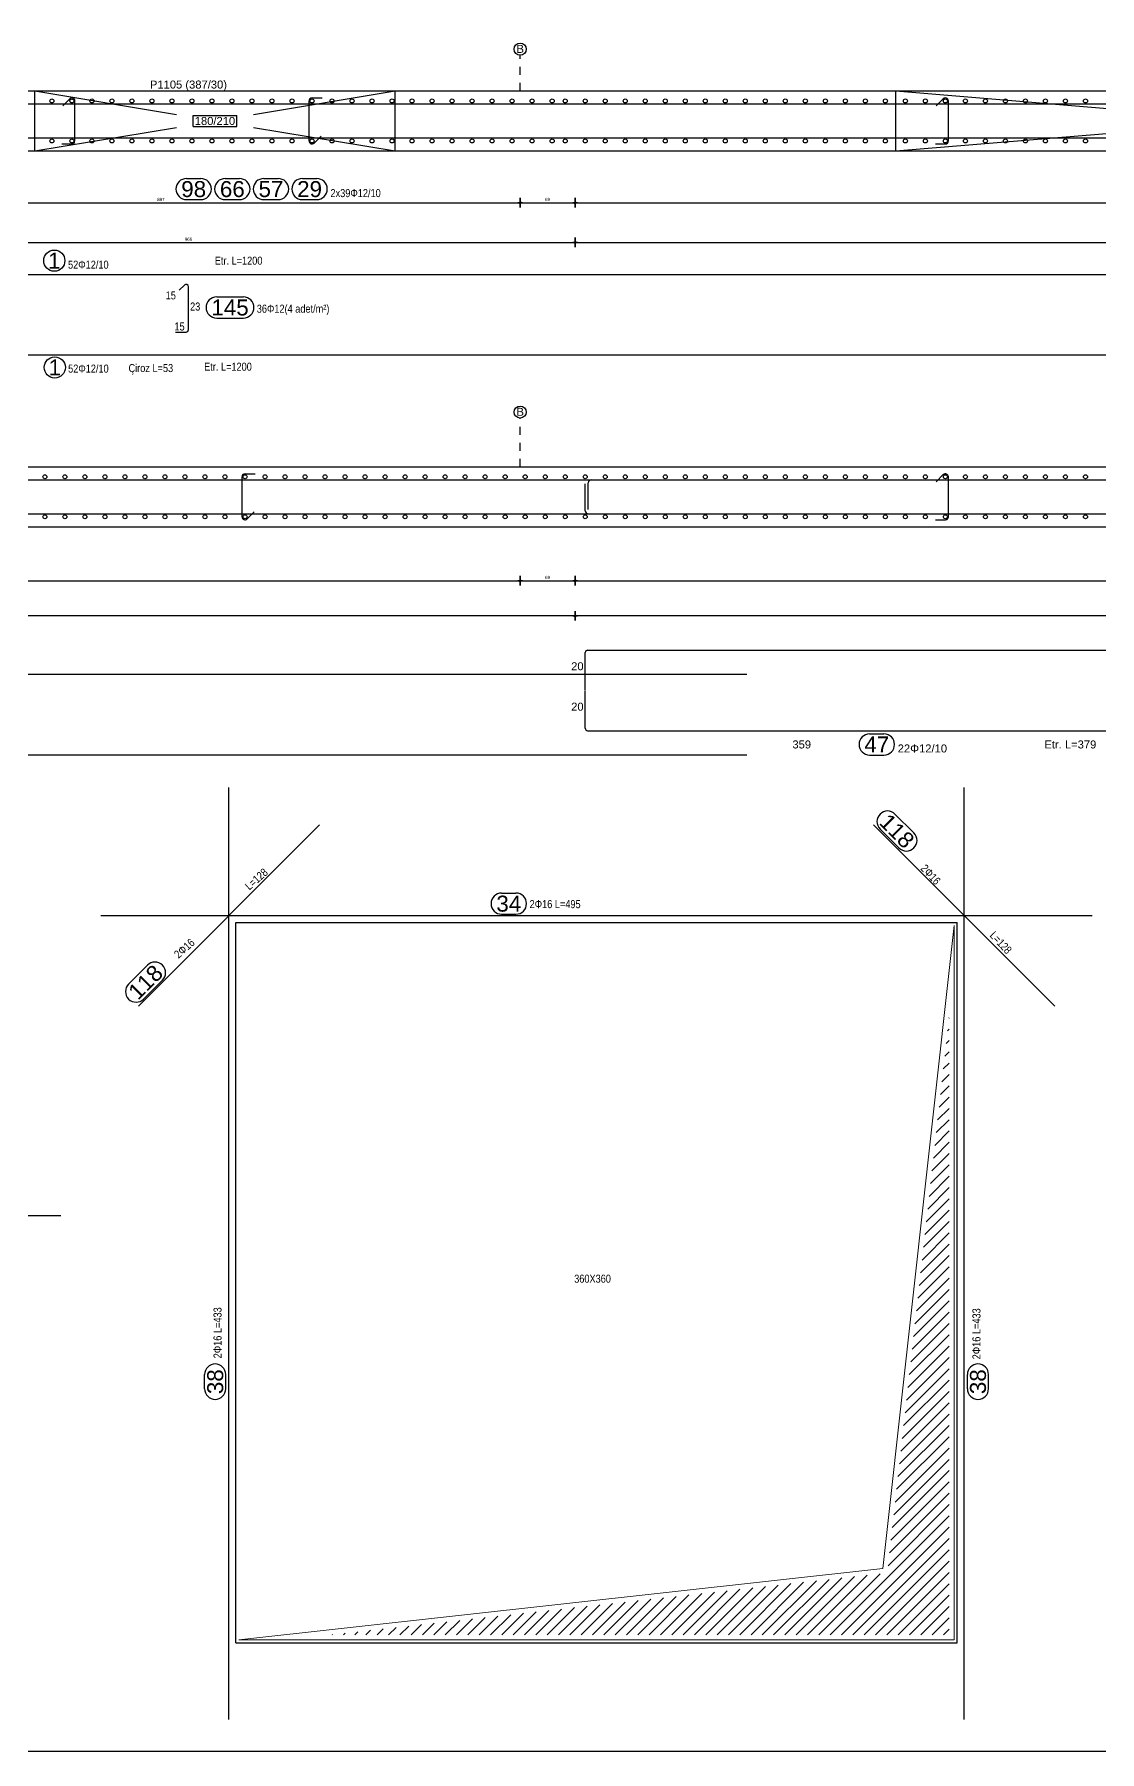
# Model space of a CAD drawing. Header units: metres. Extents: x 419734 to 420376, y 4564732 to 4565123.
# Drawn here: x 419821.31 to 419834.62, y 4564863.97 to 4564885.42 of the extents above; entities that cross this region are included whole.
import ezdxf

# ---------------------------------------------------------------- set-up
doc = ezdxf.new("R2010")
doc.units = ezdxf.units.M
doc.linetypes.add('TRATTO-PUNTO', pattern=[1, 0.5, -0.25, 0, -0.25])
doc.layers.get('Defpoints').update_dxf_attribs({"color": 5})
for name, color, linetype in [('07-SIMBOLI', 1, 'Continuous'), ('Standart', 7, 'Continuous'), ('SW_ASSI', 7, 'TRATTO-PUNTO'), ('SW_DIM', 33, 'Continuous'), ('SW_MAGRONE', 2, 'Continuous'), ('SW_SEZIONI-ARMATURA', 3, 'Continuous'), ('SW_SEZIONI_CARPENTERIA', 4, 'Continuous'), ('SW_TXT_TESTI', 1, 'Continuous')]:
    doc.layers.add(name, color=color, linetype=linetype)
doc.styles.add('arial_1_18', font='arial.ttf', dxfattribs={"height": 0.2})
doc.styles.add('SWS', font='ARIALN.TTF')
doc.dimstyles.new('DIM-SW-20_cm', dxfattribs={"dimtxt": 0.04, "dimasz": 0.03, "dimexe": 0.125, "dimexo": 0.125, "dimgap": 0.02, "dimtad": 1, "dimdec": 0, "dimlfac": 100, "dimzin": 1, "dimdsep": 46, "dimtxsty": 'SWS', "dimblk1": 'D', "dimblk2": 'D', "dimsah": 1, "dimcen": 0.003, "dimdle": 0.0625, "dimse1": 1, "dimse2": 1, "dimclrd": 256, "dimclre": 256, "dimclrt": 256, "dimazin": 0, "dimtfac": 0.75, "dimtdec": 0, "dimtmove": 1, "dimatfit": 3, "dimldrblk": 'D', "dimfxl": 0.125, "dimtvp": 1.5, "dimtolj": 1, "dimtzin": 0, "dimarcsym": 0})

# ---------------------------------------------------------------- blocks, each defined once
blk = doc.blocks.new('D')
for p, q in [((-1, 0), (1, 0)), ((0, 2), (0, -2))]:
    blk.add_line(p, q)
at = {"const_width": 0.141}
blk.add_lwpolyline([(0.48, 0.48), (-0.48, -0.48)], dxfattribs=at)
blk = doc.blocks.new('*D1400')
at = {"layer": 'Defpoints', "color": 0, "ltscale": 0.5, "transparency": 16777216}
for p in [(419828.066, 4564878.161), (419828.066, 4564878.159), (419846.609, 4564878.161)]:
    blk.add_point(p, dxfattribs=at)
at = {"layer": 'SW_DIM', "lineweight": -2, "ltscale": 0.5, "transparency": 16777216}
blk.add_line((419846.579, 4564878.159), (419828.096, 4564878.159), dxfattribs=at)
at = {"layer": 'SW_DIM', "lineweight": -2, "ltscale": 0.5, "transparency": 16777216, "xscale": 0.03, "yscale": 0.03, "zscale": 0.03, "rotation": 180}
blk.add_blockref('D', (419828.066, 4564878.159), dxfattribs=at)
at = {"layer": 'SW_DIM', "lineweight": -2, "ltscale": 0.5, "transparency": 16777216, "xscale": 0.03, "yscale": 0.03, "zscale": 0.03}
blk.add_blockref('D', (419846.609, 4564878.159), dxfattribs=at)
at = {"layer": 'SW_DIM', "ltscale": 0.5, "transparency": 16777216, "insert": (419837.337, 4564878.199), "char_height": 0.04, "attachment_point": 5, "style": 'SWS'}
blk.add_mtext('\\A1;1854', dxfattribs=at)
blk = doc.blocks.new('*D1401')
at = {"layer": 'Defpoints', "color": 0, "ltscale": 0.5, "transparency": 16777216}
for p in [(419807.489, 4564878.161), (419807.489, 4564878.159), (419828.066, 4564878.161)]:
    blk.add_point(p, dxfattribs=at)
at = {"layer": 'SW_DIM', "lineweight": -2, "ltscale": 0.5, "transparency": 16777216}
blk.add_line((419828.036, 4564878.159), (419807.519, 4564878.159), dxfattribs=at)
at = {"layer": 'SW_DIM', "lineweight": -2, "ltscale": 0.5, "transparency": 16777216, "xscale": 0.03, "yscale": 0.03, "zscale": 0.03, "rotation": 180}
blk.add_blockref('D', (419807.489, 4564878.159), dxfattribs=at)
at = {"layer": 'SW_DIM', "lineweight": -2, "ltscale": 0.5, "transparency": 16777216, "xscale": 0.03, "yscale": 0.03, "zscale": 0.03}
blk.add_blockref('D', (419828.066, 4564878.159), dxfattribs=at)
at = {"layer": 'SW_DIM', "ltscale": 0.5, "transparency": 16777216, "insert": (419817.777, 4564878.199), "char_height": 0.04, "attachment_point": 5, "style": 'SWS'}
blk.add_mtext('\\A1;2058', dxfattribs=at)
blk = doc.blocks.new('*D1415')
at = {"layer": 'Defpoints', "color": 0, "ltscale": 0.5, "transparency": 16777216}
for p in [(419807.489, 4564879.271), (419827.377, 4564878.597), (419827.377, 4564878.311)]:
    blk.add_point(p, dxfattribs=at)
at = {"layer": 'SW_DIM', "lineweight": -2, "ltscale": 0.5, "transparency": 16777216}
blk.add_line((419807.519, 4564878.597), (419827.347, 4564878.597), dxfattribs=at)
at = {"layer": 'SW_DIM', "lineweight": -2, "ltscale": 0.5, "transparency": 16777216, "xscale": 0.03, "yscale": 0.03, "zscale": 0.03, "rotation": 180}
blk.add_blockref('D', (419807.489, 4564878.597), dxfattribs=at)
at = {"layer": 'SW_DIM', "lineweight": -2, "ltscale": 0.5, "transparency": 16777216, "xscale": 0.03, "yscale": 0.03, "zscale": 0.03}
blk.add_blockref('D', (419827.377, 4564878.597), dxfattribs=at)
at = {"layer": 'SW_DIM', "ltscale": 0.5, "transparency": 16777216, "insert": (419817.433, 4564878.638), "char_height": 0.04, "attachment_point": 5, "style": 'SWS'}
blk.add_mtext('\\A1;1989', dxfattribs=at)
blk = doc.blocks.new('*D1402')
at = {"layer": 'Defpoints', "color": 0, "ltscale": 0.5, "transparency": 16777216}
for p in [(419828.066, 4564878.597), (419827.377, 4564878.311), (419828.066, 4564878.311)]:
    blk.add_point(p, dxfattribs=at)
at = {"layer": 'SW_DIM', "lineweight": -2, "ltscale": 0.5, "transparency": 16777216}
blk.add_line((419827.407, 4564878.597), (419828.036, 4564878.597), dxfattribs=at)
at = {"layer": 'SW_DIM', "lineweight": -2, "ltscale": 0.5, "transparency": 16777216, "xscale": 0.03, "yscale": 0.03, "zscale": 0.03, "rotation": 180}
blk.add_blockref('D', (419827.377, 4564878.597), dxfattribs=at)
at = {"layer": 'SW_DIM', "lineweight": -2, "ltscale": 0.5, "transparency": 16777216, "xscale": 0.03, "yscale": 0.03, "zscale": 0.03}
blk.add_blockref('D', (419828.066, 4564878.597), dxfattribs=at)
at = {"layer": 'SW_DIM', "ltscale": 0.5, "transparency": 16777216, "insert": (419827.721, 4564878.638), "char_height": 0.04, "attachment_point": 5, "style": 'SWS'}
blk.add_mtext('\\A1;69', dxfattribs=at)
blk = doc.blocks.new('*D1403')
at = {"layer": 'Defpoints', "color": 0, "ltscale": 0.5, "transparency": 16777216}
for p in [(419845.921, 4564878.597), (419845.921, 4564878.324), (419828.066, 4564878.311)]:
    blk.add_point(p, dxfattribs=at)
at = {"layer": 'SW_DIM', "lineweight": -2, "ltscale": 0.5, "transparency": 16777216}
blk.add_line((419828.096, 4564878.597), (419845.891, 4564878.597), dxfattribs=at)
at = {"layer": 'SW_DIM', "lineweight": -2, "ltscale": 0.5, "transparency": 16777216, "xscale": 0.03, "yscale": 0.03, "zscale": 0.03, "rotation": 180}
blk.add_blockref('D', (419828.066, 4564878.597), dxfattribs=at)
at = {"layer": 'SW_DIM', "lineweight": -2, "ltscale": 0.5, "transparency": 16777216, "xscale": 0.03, "yscale": 0.03, "zscale": 0.03}
blk.add_blockref('D', (419845.921, 4564878.597), dxfattribs=at)
at = {"layer": 'SW_DIM', "ltscale": 0.5, "transparency": 16777216, "insert": (419836.993, 4564878.638), "char_height": 0.04, "attachment_point": 5, "style": 'SWS'}
blk.add_mtext('\\A1;1786', dxfattribs=at)
blk = doc.blocks.new('*D1406')
at = {"layer": 'Defpoints', "color": 0, "ltscale": 0.5, "transparency": 16777216}
for p in [(419827.377, 4564883.321), (419818.403, 4564883.007), (419827.377, 4564883.007)]:
    blk.add_point(p, dxfattribs=at)
at = {"layer": 'SW_DIM', "lineweight": -2, "ltscale": 0.5, "transparency": 16777216}
blk.add_line((419818.433, 4564883.321), (419827.347, 4564883.321), dxfattribs=at)
at = {"layer": 'SW_DIM', "lineweight": -2, "ltscale": 0.5, "transparency": 16777216, "xscale": 0.03, "yscale": 0.03, "zscale": 0.03, "rotation": 180}
blk.add_blockref('D', (419818.403, 4564883.321), dxfattribs=at)
at = {"layer": 'SW_DIM', "lineweight": -2, "ltscale": 0.5, "transparency": 16777216, "xscale": 0.03, "yscale": 0.03, "zscale": 0.03}
blk.add_blockref('D', (419827.377, 4564883.321), dxfattribs=at)
at = {"layer": 'SW_DIM', "ltscale": 0.5, "transparency": 16777216, "insert": (419822.89, 4564883.361), "char_height": 0.04, "attachment_point": 5, "style": 'SWS'}
blk.add_mtext('\\A1;897', dxfattribs=at)
blk = doc.blocks.new('*D1407')
at = {"layer": 'Defpoints', "color": 0, "ltscale": 0.5, "transparency": 16777216}
for p in [(419828.066, 4564883.321), (419827.377, 4564883.007), (419828.066, 4564883.007)]:
    blk.add_point(p, dxfattribs=at)
at = {"layer": 'SW_DIM', "lineweight": -2, "ltscale": 0.5, "transparency": 16777216}
blk.add_line((419827.407, 4564883.321), (419828.036, 4564883.321), dxfattribs=at)
at = {"layer": 'SW_DIM', "lineweight": -2, "ltscale": 0.5, "transparency": 16777216, "xscale": 0.03, "yscale": 0.03, "zscale": 0.03, "rotation": 180}
blk.add_blockref('D', (419827.377, 4564883.321), dxfattribs=at)
at = {"layer": 'SW_DIM', "lineweight": -2, "ltscale": 0.5, "transparency": 16777216, "xscale": 0.03, "yscale": 0.03, "zscale": 0.03}
blk.add_blockref('D', (419828.066, 4564883.321), dxfattribs=at)
at = {"layer": 'SW_DIM', "ltscale": 0.5, "transparency": 16777216, "insert": (419827.721, 4564883.361), "char_height": 0.04, "attachment_point": 5, "style": 'SWS'}
blk.add_mtext('\\A1;69', dxfattribs=at)
blk = doc.blocks.new('*D1408')
at = {"layer": 'Defpoints', "color": 0, "ltscale": 0.5, "transparency": 16777216}
for p in [(419845.921, 4564883.321), (419828.066, 4564883.007), (419845.921, 4564883.007)]:
    blk.add_point(p, dxfattribs=at)
at = {"layer": 'SW_DIM', "lineweight": -2, "ltscale": 0.5, "transparency": 16777216}
blk.add_line((419828.096, 4564883.321), (419845.891, 4564883.321), dxfattribs=at)
at = {"layer": 'SW_DIM', "lineweight": -2, "ltscale": 0.5, "transparency": 16777216, "xscale": 0.03, "yscale": 0.03, "zscale": 0.03, "rotation": 180}
blk.add_blockref('D', (419828.066, 4564883.321), dxfattribs=at)
at = {"layer": 'SW_DIM', "lineweight": -2, "ltscale": 0.5, "transparency": 16777216, "xscale": 0.03, "yscale": 0.03, "zscale": 0.03}
blk.add_blockref('D', (419845.921, 4564883.321), dxfattribs=at)
at = {"layer": 'SW_DIM', "ltscale": 0.5, "transparency": 16777216, "insert": (419836.993, 4564883.361), "char_height": 0.04, "attachment_point": 5, "style": 'SWS'}
blk.add_mtext('\\A1;1786', dxfattribs=at)
blk = doc.blocks.new('*D1410')
at = {"layer": 'Defpoints', "color": 0, "ltscale": 0.5, "transparency": 16777216}
for p in [(419828.066, 4564883.171), (419818.403, 4564882.857), (419828.066, 4564882.824)]:
    blk.add_point(p, dxfattribs=at)
at = {"layer": 'SW_DIM', "lineweight": -2, "ltscale": 0.5, "transparency": 16777216}
blk.add_line((419818.433, 4564882.824), (419828.036, 4564882.824), dxfattribs=at)
at = {"layer": 'SW_DIM', "lineweight": -2, "ltscale": 0.5, "transparency": 16777216, "xscale": 0.03, "yscale": 0.03, "zscale": 0.03, "rotation": 180}
blk.add_blockref('D', (419818.403, 4564882.824), dxfattribs=at)
at = {"layer": 'SW_DIM', "lineweight": -2, "ltscale": 0.5, "transparency": 16777216, "xscale": 0.03, "yscale": 0.03, "zscale": 0.03}
blk.add_blockref('D', (419828.066, 4564882.824), dxfattribs=at)
at = {"layer": 'SW_DIM', "ltscale": 0.5, "transparency": 16777216, "insert": (419823.234, 4564882.864), "char_height": 0.04, "attachment_point": 5, "style": 'SWS'}
blk.add_mtext('\\A1;966', dxfattribs=at)
blk = doc.blocks.new('*D1411')
at = {"layer": 'Defpoints', "color": 0, "ltscale": 0.5, "transparency": 16777216}
for p in [(419828.066, 4564883.171), (419846.609, 4564883.171), (419846.609, 4564882.824)]:
    blk.add_point(p, dxfattribs=at)
at = {"layer": 'SW_DIM', "lineweight": -2, "ltscale": 0.5, "transparency": 16777216}
blk.add_line((419828.096, 4564882.824), (419846.579, 4564882.824), dxfattribs=at)
at = {"layer": 'SW_DIM', "lineweight": -2, "ltscale": 0.5, "transparency": 16777216, "xscale": 0.03, "yscale": 0.03, "zscale": 0.03, "rotation": 180}
blk.add_blockref('D', (419828.066, 4564882.824), dxfattribs=at)
at = {"layer": 'SW_DIM', "lineweight": -2, "ltscale": 0.5, "transparency": 16777216, "xscale": 0.03, "yscale": 0.03, "zscale": 0.03}
blk.add_blockref('D', (419846.609, 4564882.824), dxfattribs=at)
at = {"layer": 'SW_DIM', "ltscale": 0.5, "transparency": 16777216, "insert": (419837.337, 4564882.864), "char_height": 0.04, "attachment_point": 5, "style": 'SWS'}
blk.add_mtext('\\A1;1854', dxfattribs=at)

msp = doc.modelspace()

# ---------------------------------------------------------------- linework, layer by layer
at = {"layer": '07-SIMBOLI', "color": 1}
for centre in [(419827.37764, 4564885.23926), (419827.37764, 4564880.70458)]:
    msp.add_circle(centre, 0.075, dxfattribs=at)
at = {"layer": 'Standart', "color": 2}
msp.add_lwpolyline([(419945.91166, 4564863.96691), (419806.01166, 4564863.96691), (419806.01166, 4564906.01358)], dxfattribs=at)
at = {"layer": 'Standart', "color": 2, "linetype": 'Continuous', "lineweight": 5}
for points in [[(419831.90753, 4564866.25656), (419832.80003, 4564874.28906)], [(419832.80003, 4564865.36406), (419832.80003, 4564874.28906)], [(419832.71684, 4564872.97441), (419832.73754, 4564872.9951)], [(419832.73452, 4564873.13356), (419832.73754, 4564873.13656)], [(419832.69916, 4564872.81526), (419832.73754, 4564872.85363)], [(419832.6638, 4564872.49696), (419832.73754, 4564872.5707)], [(419832.68148, 4564872.65611), (419832.73754, 4564872.71217)], [(419832.64611, 4564872.33781), (419832.73754, 4564872.42923)], [(419832.61074, 4564872.01951), (419832.73754, 4564872.1463)], [(419832.62843, 4564872.17866), (419832.73754, 4564872.28777)], [(419832.59306, 4564871.86037), (419832.73754, 4564872.00484)], [(419832.55769, 4564871.54207), (419832.73754, 4564871.7219)], [(419832.57537, 4564871.70122), (419832.73754, 4564871.86337)], [(419832.54001, 4564871.38292), (419832.73754, 4564871.58044)], [(419832.50465, 4564871.06462), (419832.73754, 4564871.29751)], [(419832.52233, 4564871.22377), (419832.73754, 4564871.43897)], [(419832.48696, 4564870.90547), (419832.73754, 4564871.15604)], [(419832.45159, 4564870.58717), (419832.73754, 4564870.87311)], [(419832.46928, 4564870.74632), (419832.73754, 4564871.01457)], [(419832.43391, 4564870.42802), (419832.73754, 4564870.73164)], [(419832.39854, 4564870.10972), (419832.73754, 4564870.44871)], [(419832.41622, 4564870.26887), (419832.73754, 4564870.59018)], [(419832.38086, 4564869.95058), (419832.73754, 4564870.30724)], [(419832.3455, 4564869.63228), (419832.73754, 4564870.02431)], [(419832.36318, 4564869.79143), (419832.73754, 4564870.16578)], [(419832.31013, 4564869.31398), (419832.73754, 4564869.74138)], [(419832.32781, 4564869.47313), (419832.73754, 4564869.88285)], [(419832.29245, 4564869.15483), (419832.73754, 4564869.59992)], [(419832.25707, 4564868.83653), (419832.73754, 4564869.31698)], [(419832.27476, 4564868.99568), (419832.73754, 4564869.45845)], [(419832.23939, 4564868.67738), (419832.73754, 4564869.17552)], [(419832.20403, 4564868.35908), (419832.73754, 4564868.89259)], [(419832.22171, 4564868.51823), (419832.73754, 4564869.03405)], [(419832.18635, 4564868.19993), (419832.73754, 4564868.75112)], [(419832.15098, 4564867.88164), (419832.73754, 4564868.46819)], [(419832.16866, 4564868.04079), (419832.73754, 4564868.60965)], [(419832.1333, 4564867.72249), (419832.73754, 4564868.32672)], [(419832.09792, 4564867.40419), (419832.73754, 4564868.04379)], [(419832.11562, 4564867.56334), (419832.73754, 4564868.18526)], [(419832.08024, 4564867.24504), (419832.73754, 4564867.90232)], [(419832.04488, 4564866.92674), (419832.73754, 4564867.61939)], [(419832.06256, 4564867.08589), (419832.73754, 4564867.76086)], [(419832.0272, 4564866.76759), (419832.73754, 4564867.47793)], [(419831.99183, 4564866.44929), (419832.73754, 4564867.195)], [(419832.00951, 4564866.60844), (419832.73754, 4564867.33646)], [(419831.97415, 4564866.29014), (419832.73754, 4564867.05353)], [(419831.25203, 4564865.42656), (419832.73754, 4564866.91206)], [(419831.39349, 4564865.42656), (419832.73754, 4564866.7706)], [(419831.53496, 4564865.42656), (419832.73754, 4564866.62913)], [(419831.67643, 4564865.42656), (419832.73754, 4564866.48767)], [(419831.8179, 4564865.42656), (419832.73754, 4564866.3462)], [(419823.86503, 4564865.36406), (419831.90753, 4564866.25656)], [(419830.40324, 4564865.42656), (419831.07833, 4564866.10166)], [(419830.5447, 4564865.42656), (419831.23745, 4564866.11932)], [(419830.68616, 4564865.42656), (419831.39658, 4564866.13698)], [(419830.82763, 4564865.42656), (419831.5557, 4564866.15464)], [(419830.9691, 4564865.42656), (419831.71483, 4564866.17229)], [(419831.11057, 4564865.42656), (419831.87395, 4564866.18995)], [(419831.95936, 4564865.42656), (419832.73754, 4564866.20473)], [(419828.70565, 4564865.42656), (419829.16884, 4564865.88976)], [(419828.84711, 4564865.42656), (419829.32797, 4564865.90742)], [(419828.98857, 4564865.42656), (419829.48709, 4564865.92508)], [(419829.13004, 4564865.42656), (419829.64621, 4564865.94273)], [(419829.27151, 4564865.42656), (419829.80534, 4564865.96039)], [(419829.41297, 4564865.42656), (419829.96446, 4564865.97805)], [(419829.55444, 4564865.42656), (419830.12359, 4564865.99571)], [(419829.69591, 4564865.42656), (419830.28271, 4564866.01337)], [(419829.83737, 4564865.42656), (419830.44183, 4564866.03103)], [(419829.97884, 4564865.42656), (419830.60096, 4564866.04869)], [(419830.1203, 4564865.42656), (419830.76008, 4564866.06634)], [(419830.26177, 4564865.42656), (419830.91921, 4564866.084)], [(419832.10082, 4564865.42656), (419832.73754, 4564866.06327)], [(419832.24229, 4564865.42656), (419832.73754, 4564865.9218)], [(419826.86658, 4564865.42656), (419827.10022, 4564865.6602)], [(419827.00805, 4564865.42656), (419827.25934, 4564865.67786)], [(419827.14952, 4564865.42656), (419827.41847, 4564865.69552)], [(419827.29099, 4564865.42656), (419827.57759, 4564865.71317)], [(419827.43245, 4564865.42656), (419827.73672, 4564865.73083)], [(419827.57391, 4564865.42656), (419827.89585, 4564865.74849)], [(419827.71538, 4564865.42656), (419828.05497, 4564865.76615)], [(419827.85685, 4564865.42656), (419828.2141, 4564865.78381)], [(419827.99832, 4564865.42656), (419828.37322, 4564865.80147)], [(419828.13978, 4564865.42656), (419828.53235, 4564865.81912)], [(419828.28124, 4564865.42656), (419828.69147, 4564865.83678)], [(419828.42271, 4564865.42656), (419828.85059, 4564865.85444)], [(419828.56418, 4564865.42656), (419829.00972, 4564865.8721)], [(419832.38376, 4564865.42656), (419832.73754, 4564865.78034)], [(419825.16899, 4564865.42656), (419825.19073, 4564865.4483)], [(419825.31046, 4564865.42656), (419825.34985, 4564865.46595)], [(419825.45193, 4564865.42656), (419825.50898, 4564865.48361)], [(419825.5934, 4564865.42656), (419825.6681, 4564865.50127)], [(419825.73486, 4564865.42656), (419825.82723, 4564865.51893)], [(419825.87633, 4564865.42656), (419825.98635, 4564865.53659)], [(419826.01779, 4564865.42656), (419826.14547, 4564865.55425)], [(419826.15926, 4564865.42656), (419826.3046, 4564865.57191)], [(419826.30072, 4564865.42656), (419826.46372, 4564865.58956)], [(419826.44219, 4564865.42656), (419826.62285, 4564865.60722)], [(419826.58366, 4564865.42656), (419826.78197, 4564865.62488)], [(419826.72512, 4564865.42656), (419826.9411, 4564865.64254)], [(419832.52523, 4564865.42656), (419832.73754, 4564865.63887)], [(419832.66669, 4564865.42656), (419832.73754, 4564865.4974)], [(419823.86503, 4564865.36406), (419832.80003, 4564865.36406)], [(419825.02753, 4564865.42656), (419825.03161, 4564865.43064)]]:
    msp.add_lwpolyline(points, dxfattribs=at)
at = {"layer": 'SW_ASSI', "ltscale": 0.2}
for points in [[(419827.37749, 4564884.71705), (419827.37749, 4564885.16426)], [(419827.37749, 4564880.02122), (419827.37749, 4564880.62958)]]:
    msp.add_lwpolyline(points, dxfattribs=at)
at = {"layer": 'SW_MAGRONE'}
for points in [[(419807.48933, 4564884.71705), (419865.30864, 4564884.71705)], [(419821.31498, 4564883.96705), (419821.31498, 4564884.71705)], [(419821.31498, 4564884.71705), (419823.08498, 4564884.42205)], [(419824.04498, 4564884.42205), (419825.81498, 4564884.71705)], [(419825.81498, 4564883.96705), (419825.81498, 4564884.71705)], [(419832.0725, 4564883.96705), (419832.0725, 4564884.71705)], [(419832.0725, 4564884.71705), (419835.61643, 4564884.42205)], [(419823.29249, 4564884.41205), (419823.83748, 4564884.41205)], [(419823.29249, 4564884.27205), (419823.29249, 4564884.41205)], [(419823.83748, 4564884.27205), (419823.83748, 4564884.41205)], [(419821.31498, 4564883.96705), (419823.08498, 4564884.26205)], [(419823.29249, 4564884.27205), (419823.83748, 4564884.27205)], [(419824.04498, 4564884.26205), (419825.81498, 4564883.96705)], [(419832.0725, 4564883.96705), (419835.61643, 4564884.26205)], [(419807.48933, 4564883.96705), (419864.43364, 4564883.96705)], [(419807.48933, 4564880.02122), (419865.30864, 4564880.02122)], [(419807.48933, 4564879.27122), (419864.43364, 4564879.27122)]]:
    msp.add_lwpolyline(points, dxfattribs=at)
at = {"layer": 'SW_SEZIONI-ARMATURA'}
for points in [[(419807.76433, 4564884.55455), (419837.15183, 4564884.55455)], [(419821.66277, 4564884.53018), (419821.75116, 4564884.61857)], [(419821.81518, 4564884.09205), (419821.81518, 4564884.59205)], [(419824.74018, 4564884.09205), (419824.74018, 4564884.59205)], [(419824.77768, 4564884.62955), (419824.90268, 4564884.62955)], [(419832.5756, 4564884.53018), (419832.66399, 4564884.61857)], [(419832.72801, 4564884.09205), (419832.72801, 4564884.59205)], [(419807.72683, 4564884.12955), (419865.04614, 4564884.12955)], [(419824.80419, 4564884.06554), (419824.89258, 4564884.15392)], [(419821.65268, 4564884.05455), (419821.77768, 4564884.05455)], [(419832.56551, 4564884.05455), (419832.69051, 4564884.05455)], [(419823.21019, 4564883.62305), (419823.38895, 4564883.62305)], [(419823.69274, 4564883.62305), (419823.8715, 4564883.62305)], [(419824.17529, 4564883.62305), (419824.35405, 4564883.62305)], [(419824.65784, 4564883.62305), (419824.8366, 4564883.62305)], [(419823.21019, 4564883.35905), (419823.38895, 4564883.35905)], [(419823.69274, 4564883.35905), (419823.8715, 4564883.35905)], [(419824.17529, 4564883.35905), (419824.35405, 4564883.35905)], [(419824.65784, 4564883.35905), (419824.8366, 4564883.35905)], [(419807.68183, 4564882.42455), (419837.15183, 4564882.42455)], [(419823.11919, 4564882.22715), (419823.18288, 4564882.29084)], [(419823.23409, 4564881.73455), (419823.23409, 4564882.26963)], [(419823.58656, 4564882.14375), (419823.92071, 4564882.14375)], [(419823.58656, 4564881.87975), (419823.92071, 4564881.87975)], [(419823.07159, 4564881.70455), (419823.20409, 4564881.70455)], [(419807.68183, 4564881.41955), (419837.16429, 4564881.41955)], [(419807.76433, 4564879.85872), (419830.21054, 4564879.85872)], [(419823.90301, 4564879.39622), (419823.90301, 4564879.89622)], [(419823.94051, 4564879.93372), (419824.06551, 4564879.93372)], [(419828.26551, 4564879.85872), (419865.08364, 4564879.85872)], [(419832.5756, 4564879.83435), (419832.66399, 4564879.92274)], [(419832.72801, 4564879.39622), (419832.72801, 4564879.89622)], [(419828.19051, 4564879.47122), (419828.19051, 4564879.80622)], [(419828.22801, 4564879.48622), (419828.22801, 4564879.82122)], [(419807.72683, 4564879.43372), (419830.21054, 4564879.43372)], [(419823.96702, 4564879.36971), (419824.05541, 4564879.45809)], [(419828.22801, 4564879.43372), (419865.04614, 4564879.43372)], [(419832.56551, 4564879.35872), (419832.69051, 4564879.35872)], [(419828.19051, 4564877.22872), (419828.19051, 4564877.69872)], [(419828.22051, 4564877.72872), (419857.69051, 4564877.72872)], [(419807.68183, 4564877.42872), (419830.21054, 4564877.42872)], [(419828.19051, 4564876.75372), (419828.19051, 4564877.22372)], [(419828.22051, 4564876.72372), (419837.16429, 4564876.72372)], [(419831.74391, 4564876.68372), (419831.92268, 4564876.68372)], [(419807.68183, 4564876.42372), (419830.21054, 4564876.42372)], [(419831.74391, 4564876.41972), (419831.92268, 4564876.41972)], [(419823.74003, 4564864.36887), (419823.74003, 4564876.01406)], [(419832.92503, 4564864.36887), (419832.92503, 4564876.01406)], [(419822.60866, 4564873.28269), (419824.8714, 4564875.54543)], [(419834.0564, 4564873.28269), (419831.79366, 4564875.54543)], [(419832.29697, 4564875.44557), (419832.06069, 4564875.68185)], [(419832.1103, 4564875.25889), (419831.87402, 4564875.49517)], [(419827.14653, 4564874.6947), (419827.32529, 4564874.6947)], [(419822.14003, 4564874.41406), (419834.52503, 4564874.41406)], [(419827.14653, 4564874.4307), (419827.32529, 4564874.4307)], [(419822.48604, 4564873.55695), (419822.72232, 4564873.79323)], [(419822.67272, 4564873.37028), (419822.909, 4564873.60655)], [(419813.76503, 4564870.66406), (419821.64003, 4564870.66406)], [(419823.43603, 4564868.50024), (419823.43603, 4564868.67901)], [(419823.70003, 4564868.50024), (419823.70003, 4564868.67901)], [(419832.96503, 4564868.50024), (419832.96503, 4564868.67901)], [(419833.22903, 4564868.50024), (419833.22903, 4564868.67901)]]:
    msp.add_lwpolyline(points, dxfattribs=at)
for centre, radius in [((419821.52768, 4564884.59205), 0.025), ((419821.77768, 4564884.59205), 0.025), ((419822.02768, 4564884.59205), 0.025), ((419822.27768, 4564884.59205), 0.025), ((419822.52768, 4564884.59205), 0.025), ((419822.77768, 4564884.59205), 0.025), ((419823.02768, 4564884.59205), 0.025), ((419823.27768, 4564884.59205), 0.025), ((419823.52768, 4564884.59205), 0.025), ((419823.77768, 4564884.59205), 0.025), ((419824.02768, 4564884.59205), 0.025), ((419824.27768, 4564884.59205), 0.025), ((419824.52768, 4564884.59205), 0.025), ((419824.77768, 4564884.59205), 0.025), ((419825.02768, 4564884.59205), 0.025), ((419825.27768, 4564884.59205), 0.025), ((419825.52768, 4564884.59205), 0.025), ((419825.77768, 4564884.59205), 0.025), ((419826.02768, 4564884.59205), 0.025), ((419826.27768, 4564884.59205), 0.025), ((419826.52768, 4564884.59205), 0.025), ((419826.77768, 4564884.59205), 0.025), ((419827.02768, 4564884.59205), 0.025), ((419827.27768, 4564884.59205), 0.025), ((419827.52768, 4564884.59205), 0.025), ((419827.77768, 4564884.59205), 0.025), ((419827.94051, 4564884.59205), 0.025), ((419828.19051, 4564884.59205), 0.025), ((419828.44051, 4564884.59205), 0.025), ((419828.69051, 4564884.59205), 0.025), ((419828.94051, 4564884.59205), 0.025), ((419829.19051, 4564884.59205), 0.025), ((419829.44051, 4564884.59205), 0.025), ((419829.69051, 4564884.59205), 0.025), ((419829.94051, 4564884.59205), 0.025), ((419830.19051, 4564884.59205), 0.025), ((419830.44051, 4564884.59205), 0.025), ((419830.69051, 4564884.59205), 0.025), ((419830.94051, 4564884.59205), 0.025), ((419831.19051, 4564884.59205), 0.025), ((419831.44051, 4564884.59205), 0.025), ((419831.69051, 4564884.59205), 0.025), ((419831.94051, 4564884.59205), 0.025), ((419832.19051, 4564884.59205), 0.025), ((419832.44051, 4564884.59205), 0.025), ((419832.69051, 4564884.59205), 0.025), ((419832.94051, 4564884.59205), 0.025), ((419833.19051, 4564884.59205), 0.025), ((419833.44051, 4564884.59205), 0.025), ((419833.69051, 4564884.59205), 0.025), ((419833.94051, 4564884.59205), 0.025), ((419834.19051, 4564884.59205), 0.025), ((419834.44051, 4564884.59205), 0.025), ((419821.52768, 4564884.09205), 0.025), ((419821.77768, 4564884.09205), 0.025), ((419822.02768, 4564884.09205), 0.025), ((419822.27768, 4564884.09205), 0.025), ((419822.52768, 4564884.09205), 0.025), ((419822.77768, 4564884.09205), 0.025), ((419823.02768, 4564884.09205), 0.025), ((419823.27768, 4564884.09205), 0.025), ((419823.52768, 4564884.09205), 0.025), ((419823.77768, 4564884.09205), 0.025), ((419824.02768, 4564884.09205), 0.025), ((419824.27768, 4564884.09205), 0.025), ((419824.52768, 4564884.09205), 0.025), ((419824.77768, 4564884.09205), 0.025), ((419825.02768, 4564884.09205), 0.025), ((419825.27768, 4564884.09205), 0.025), ((419825.52768, 4564884.09205), 0.025), ((419825.77768, 4564884.09205), 0.025), ((419826.02768, 4564884.09205), 0.025), ((419826.27768, 4564884.09205), 0.025), ((419826.52768, 4564884.09205), 0.025), ((419826.77768, 4564884.09205), 0.025), ((419827.02768, 4564884.09205), 0.025), ((419827.27768, 4564884.09205), 0.025), ((419827.52768, 4564884.09205), 0.025), ((419827.77768, 4564884.09205), 0.025), ((419827.94051, 4564884.09205), 0.025), ((419828.19051, 4564884.09205), 0.025), ((419828.44051, 4564884.09205), 0.025), ((419828.69051, 4564884.09205), 0.025), ((419828.94051, 4564884.09205), 0.025), ((419829.19051, 4564884.09205), 0.025), ((419829.44051, 4564884.09205), 0.025), ((419829.69051, 4564884.09205), 0.025), ((419829.94051, 4564884.09205), 0.025), ((419830.19051, 4564884.09205), 0.025), ((419830.44051, 4564884.09205), 0.025), ((419830.69051, 4564884.09205), 0.025), ((419830.94051, 4564884.09205), 0.025), ((419831.19051, 4564884.09205), 0.025), ((419831.44051, 4564884.09205), 0.025), ((419831.69051, 4564884.09205), 0.025), ((419831.94051, 4564884.09205), 0.025), ((419832.19051, 4564884.09205), 0.025), ((419832.44051, 4564884.09205), 0.025), ((419832.69051, 4564884.09205), 0.025), ((419832.94051, 4564884.09205), 0.025), ((419833.19051, 4564884.09205), 0.025), ((419833.44051, 4564884.09205), 0.025), ((419833.69051, 4564884.09205), 0.025), ((419833.94051, 4564884.09205), 0.025), ((419834.19051, 4564884.09205), 0.025), ((419834.44051, 4564884.09205), 0.025), ((419821.55773, 4564882.59655), 0.132), ((419821.56396, 4564881.26241), 0.132), ((419821.44051, 4564879.89622), 0.025), ((419821.69051, 4564879.89622), 0.025), ((419821.94051, 4564879.89622), 0.025), ((419822.19051, 4564879.89622), 0.025), ((419822.44051, 4564879.89622), 0.025), ((419822.69051, 4564879.89622), 0.025), ((419822.94051, 4564879.89622), 0.025), ((419823.19051, 4564879.89622), 0.025), ((419823.44051, 4564879.89622), 0.025), ((419823.69051, 4564879.89622), 0.025), ((419823.94051, 4564879.89622), 0.025), ((419824.19051, 4564879.89622), 0.025), ((419824.44051, 4564879.89622), 0.025), ((419824.69051, 4564879.89622), 0.025), ((419824.94051, 4564879.89622), 0.025), ((419825.19051, 4564879.89622), 0.025), ((419825.44051, 4564879.89622), 0.025), ((419825.69051, 4564879.89622), 0.025), ((419825.94051, 4564879.89622), 0.025), ((419826.19051, 4564879.89622), 0.025), ((419826.44051, 4564879.89622), 0.025), ((419826.69051, 4564879.89622), 0.025), ((419826.94051, 4564879.89622), 0.025), ((419827.19051, 4564879.89622), 0.025), ((419827.44051, 4564879.89622), 0.025), ((419827.69051, 4564879.89622), 0.025), ((419827.94051, 4564879.89622), 0.025), ((419828.19051, 4564879.89622), 0.025), ((419828.44051, 4564879.89622), 0.025), ((419828.69051, 4564879.89622), 0.025), ((419828.94051, 4564879.89622), 0.025), ((419829.19051, 4564879.89622), 0.025), ((419829.44051, 4564879.89622), 0.025), ((419829.69051, 4564879.89622), 0.025), ((419829.94051, 4564879.89622), 0.025), ((419830.19051, 4564879.89622), 0.025), ((419830.44051, 4564879.89622), 0.025), ((419830.69051, 4564879.89622), 0.025), ((419830.94051, 4564879.89622), 0.025), ((419831.19051, 4564879.89622), 0.025), ((419831.44051, 4564879.89622), 0.025), ((419831.69051, 4564879.89622), 0.025), ((419831.94051, 4564879.89622), 0.025), ((419832.19051, 4564879.89622), 0.025), ((419832.44051, 4564879.89622), 0.025), ((419832.69051, 4564879.89622), 0.025), ((419832.94051, 4564879.89622), 0.025), ((419833.19051, 4564879.89622), 0.025), ((419833.44051, 4564879.89622), 0.025), ((419833.69051, 4564879.89622), 0.025), ((419833.94051, 4564879.89622), 0.025), ((419834.19051, 4564879.89622), 0.025), ((419834.44051, 4564879.89622), 0.025), ((419821.44051, 4564879.39622), 0.025), ((419821.69051, 4564879.39622), 0.025), ((419821.94051, 4564879.39622), 0.025), ((419822.19051, 4564879.39622), 0.025), ((419822.44051, 4564879.39622), 0.025), ((419822.69051, 4564879.39622), 0.025), ((419822.94051, 4564879.39622), 0.025), ((419823.19051, 4564879.39622), 0.025), ((419823.44051, 4564879.39622), 0.025), ((419823.69051, 4564879.39622), 0.025), ((419823.94051, 4564879.39622), 0.025), ((419824.19051, 4564879.39622), 0.025), ((419824.44051, 4564879.39622), 0.025), ((419824.69051, 4564879.39622), 0.025), ((419824.94051, 4564879.39622), 0.025), ((419825.19051, 4564879.39622), 0.025), ((419825.44051, 4564879.39622), 0.025), ((419825.69051, 4564879.39622), 0.025), ((419825.94051, 4564879.39622), 0.025), ((419826.19051, 4564879.39622), 0.025), ((419826.44051, 4564879.39622), 0.025), ((419826.69051, 4564879.39622), 0.025), ((419826.94051, 4564879.39622), 0.025), ((419827.19051, 4564879.39622), 0.025), ((419827.44051, 4564879.39622), 0.025), ((419827.69051, 4564879.39622), 0.025), ((419827.94051, 4564879.39622), 0.025), ((419828.19051, 4564879.39622), 0.025), ((419828.44051, 4564879.39622), 0.025), ((419828.69051, 4564879.39622), 0.025), ((419828.94051, 4564879.39622), 0.025), ((419829.19051, 4564879.39622), 0.025), ((419829.44051, 4564879.39622), 0.025), ((419829.69051, 4564879.39622), 0.025), ((419829.94051, 4564879.39622), 0.025), ((419830.19051, 4564879.39622), 0.025), ((419830.44051, 4564879.39622), 0.025), ((419830.69051, 4564879.39622), 0.025), ((419830.94051, 4564879.39622), 0.025), ((419831.19051, 4564879.39622), 0.025), ((419831.44051, 4564879.39622), 0.025), ((419831.69051, 4564879.39622), 0.025), ((419831.94051, 4564879.39622), 0.025), ((419832.19051, 4564879.39622), 0.025), ((419832.44051, 4564879.39622), 0.025), ((419832.69051, 4564879.39622), 0.025), ((419832.94051, 4564879.39622), 0.025), ((419833.19051, 4564879.39622), 0.025), ((419833.44051, 4564879.39622), 0.025), ((419833.69051, 4564879.39622), 0.025), ((419833.94051, 4564879.39622), 0.025), ((419834.19051, 4564879.39622), 0.025), ((419834.44051, 4564879.39622), 0.025)]:
    msp.add_circle(centre, radius, dxfattribs=at)
for centre, radius, start, end in [((419821.77768, 4564884.59205), 0.0375, 0, 135), ((419824.77768, 4564884.59205), 0.0375, 90, 180), ((419832.69051, 4564884.59205), 0.0375, 0, 135), ((419821.77768, 4564884.09205), 0.0375, 270, 0), ((419824.77768, 4564884.09205), 0.0375, 180, 315), ((419832.69051, 4564884.09205), 0.0375, 270, 0), ((419823.21019, 4564883.49105), 0.132, 90, 270), ((419823.38895, 4564883.49105), 0.132, 270, 90), ((419823.69274, 4564883.49105), 0.132, 90, 270), ((419823.8715, 4564883.49105), 0.132, 270, 90), ((419824.17529, 4564883.49105), 0.132, 90, 270), ((419824.35405, 4564883.49105), 0.132, 270, 90), ((419824.65784, 4564883.49105), 0.132, 90, 270), ((419824.8366, 4564883.49105), 0.132, 270, 90), ((419823.20409, 4564882.26963), 0.03, 0, 135), ((419823.58656, 4564882.01175), 0.132, 90, 270), ((419823.92071, 4564882.01175), 0.132, 270, 90), ((419823.20409, 4564881.73455), 0.03, 270, 0), ((419823.94051, 4564879.89622), 0.0375, 90, 180), ((419828.26551, 4564879.82122), 0.0375, 90, 180), ((419832.69051, 4564879.89622), 0.0375, 0, 135), ((419823.94051, 4564879.39622), 0.0375, 180, 315), ((419828.22801, 4564879.47122), 0.0375, 180, 270), ((419832.69051, 4564879.39622), 0.0375, 270, 0), ((419828.22051, 4564877.69872), 0.03, 90, 180), ((419828.22051, 4564876.75372), 0.03, 180, 270), ((419831.74391, 4564876.55172), 0.132, 90, 270), ((419831.92268, 4564876.55172), 0.132, 270, 90), ((419831.96736, 4564875.58851), 0.132, 45, 225), ((419832.20363, 4564875.35223), 0.132, 225, 45), ((419827.14653, 4564874.5627), 0.132, 90, 270), ((419827.32529, 4564874.5627), 0.132, 270, 90), ((419822.81566, 4564873.69989), 0.132, 315, 135), ((419822.57938, 4564873.46361), 0.132, 135, 315), ((419823.56803, 4564868.67901), 0.132, 0, 180), ((419833.09703, 4564868.67901), 0.132, 0, 180), ((419823.56803, 4564868.50024), 0.132, 180, 0), ((419833.09703, 4564868.50024), 0.132, 180, 0)]:
    msp.add_arc(centre, radius, start, end, dxfattribs=at)
at = {"layer": 'SW_SEZIONI_CARPENTERIA'}
for points in [[(419823.82753, 4564865.32656), (419823.82753, 4564874.32656)], [(419823.82753, 4564874.32656), (419832.83753, 4564874.32656)], [(419832.83753, 4564865.32656), (419832.83753, 4564874.32656)], [(419823.82753, 4564865.32656), (419832.83753, 4564865.32656)]]:
    msp.add_lwpolyline(points, dxfattribs=at)

# ---------------------------------------------------------------- texts
at = {"layer": 'Standart', "color": 1, "linetype": 'Continuous', "lineweight": 5, "style": 'arial_1_18'}
for s, p in [('P1105 (387/30)', (419822.75258, 4564884.74705)), ('20', (419828.01512, 4564877.47872)), ('20', (419828.01512, 4564876.97372)), ('359', (419830.77895, 4564876.50172)), ('22Φ12/10', (419832.09457, 4564876.45172)), ('Etr. L=379', (419833.92733, 4564876.50172))]:
    msp.add_text(s, height=0.1, dxfattribs=at).set_placement(p)
at = {"layer": 'Standart', "color": 2, "linetype": 'Continuous', "lineweight": 5, "style": 'arial_1_18'}
msp.add_text('180/210', height=0.1, dxfattribs=at).set_placement((419823.31249, 4564884.29205))
at = {"layer": 'Standart', "color": 3, "linetype": 'Continuous', "lineweight": 5, "style": 'arial_1_18'}
for s, p in [('98', (419823.14419, 4564883.39105)), ('66', (419823.62674, 4564883.39105)), ('57', (419824.10929, 4564883.39105)), ('29', (419824.59184, 4564883.39105)), ('1', (419821.48004, 4564882.49655)), ('145', (419823.52056, 4564881.91175)), ('1', (419821.48627, 4564881.16241)), ('47', (419831.67791, 4564876.45172)), ('34', (419827.08053, 4564874.4627))]:
    msp.add_text(s, height=0.2, dxfattribs=at).set_placement(p)
for s, rotation, p in [('118', 315, (419831.84998, 4564875.56447)), ('118', 45, (419822.60342, 4564873.34623)), ('38', 90, (419823.66803, 4564868.43424)), ('38', 90, (419833.19703, 4564868.43424))]:
    msp.add_text(s, height=0.2, rotation=rotation, dxfattribs=at).set_placement(p)
at = {"layer": 'SW_TXT_TESTI', "linetype": 'Continuous', "lineweight": -3, "style": 'arial_1_18'}
for p in [(419827.33212, 4564885.1925), (419827.33212, 4564880.65783)]:
    msp.add_text('B', height=0.1, dxfattribs=at).set_placement(p)
at = {"layer": 'SW_TXT_TESTI', "style": 'SWS'}
for s, p in [('2x39Φ12/10', (419825.0085, 4564883.39105)), ('Etr. L=1200', (419823.56249, 4564882.54655)), ('52Φ12/10', (419821.72973, 4564882.49655)), ('15', (419822.94966, 4564882.11301)), ('23', (419823.25409, 4564881.9733)), ('36Φ12(4 adet/m²)', (419824.08729, 4564881.94616)), ('15', (419823.05871, 4564881.72455)), ('52Φ12/10', (419821.73067, 4564881.19785)), ('Çiroz L=53', (419822.48543, 4564881.20467)), ('Etr. L=1200', (419823.43004, 4564881.22153)), ('2Φ16 L=495', (419827.49594, 4564874.50686)), ('360X360', (419828.05289, 4564869.82656))]:
    msp.add_text(s, height=0.1, dxfattribs=at).set_placement(p)
for s, rotation, p in [('L=128', 41.409861, (419823.99459, 4564874.72519)), ('2Φ16', 313.04713, (419832.37326, 4564874.99593)), ('2Φ16', 41.409861, (419823.10876, 4564873.87254)), ('L=128', 313.04713, (419833.23616, 4564874.1595)), ('2Φ16 L=433', 90, (419823.64745, 4564868.88158)), ('2Φ16 L=433', 90, (419833.12798, 4564868.86877))]:
    msp.add_text(s, height=0.1, rotation=rotation, dxfattribs=at).set_placement(p)

# ---------------------------------------------------------------- dimensions: what is measured, and where the dimension line sits
at = {"layer": 'SW_DIM', "ltscale": 0.5}
for base, p1, p2, picture, middle in [((419827.37749, 4564883.3207), (419818.40268, 4564883.00705), (419827.37749, 4564883.00705), '*D1406', (419822.89008, 4564883.36112)), ((419828.06551, 4564883.3207), (419827.37749, 4564883.00705), (419828.06551, 4564883.00705), '*D1407', (419827.7215, 4564883.36112)), ((419845.92105, 4564883.3207), (419828.06551, 4564883.00705), (419845.92105, 4564883.00705), '*D1408', (419836.99328, 4564883.36112)), ((419828.06551, 4564882.82385), (419818.40268, 4564882.85705), (419828.06551, 4564883.1707), '*D1410', (419823.23409, 4564882.86427)), ((419846.60855, 4564882.82385), (419828.06551, 4564883.1707), (419846.60855, 4564883.1707), '*D1411', (419837.33703, 4564882.86427)), ((419827.37749, 4564878.59747), (419807.48933, 4564879.27122), (419827.37749, 4564878.31122), '*D1415', (419817.43341, 4564878.63789)), ((419828.06551, 4564878.59747), (419827.37749, 4564878.31122), (419828.06551, 4564878.31122), '*D1402', (419827.7215, 4564878.63789)), ((419845.92105, 4564878.59747), (419828.06551, 4564878.31122), (419845.92105, 4564878.32372), '*D1403', (419836.99328, 4564878.63789)), ((419807.48933, 4564878.15881), (419828.06551, 4564878.16122), (419807.48933, 4564878.16122), '*D1401', (419817.77742, 4564878.19923)), ((419828.06551, 4564878.15881), (419846.60906, 4564878.16122), (419828.06551, 4564878.16122), '*D1400', (419837.33728, 4564878.19923))]:
    dim = msp.add_linear_dim(base=base, p1=p1, p2=p2, dimstyle='DIM-SW-20_cm', dxfattribs=at)
    dim.commit()
    dim.dimension.update_dxf_attribs({"geometry": picture, "text_midpoint": middle})

doc.saveas('drawing.dxf')
